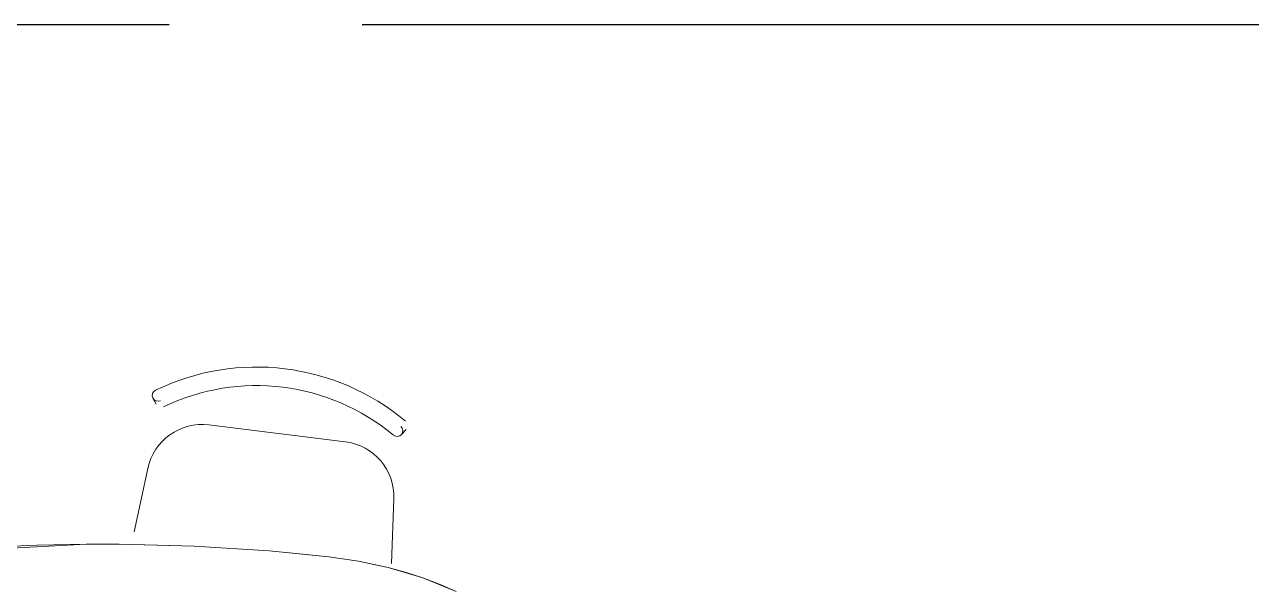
# Model space of a CAD drawing. Extents: x -14.2 to 52.3, y 3.7 to 90.9.
# Drawn here: x 24.349 to 26.368, y 25.633 to 26.558 of the extents above; entities that cross this region are included whole.
import ezdxf

# ---------------------------------------------------------------- set-up
doc = ezdxf.new("R2010")
doc.units = 0
doc.linetypes.add('limpo_PINI-PSG-PE-0102-LAZ-R00$0$CENTER2', pattern=[28.575, 19.05, -3.175, 3.175, -3.175])
doc.layers.add('limpo_PINI-PSG-PE-0102-LAZ-R00$0$- LAYOUT', color=135, linetype='Continuous', lineweight=5)
doc.layers.add('limpo_PINI-PSG-PE-0102-LAZ-R00$0$LAYOUT_AMB_LAZ_dwg', color=8, linetype='Continuous', lineweight=5)
for name, color, linetype in [('limpo_PINI-PSG-PE-0102-LAZ-R00$0$PA_ESTR', 181, 'limpo_PINI-PSG-PE-0102-LAZ-R00$0$CENTER2'), ('limpo_PINI-PSG-PE-0102-LAZ-R00$0$XR_ARQT', 7, 'Continuous'), ('XR_ARQT', 7, 'Continuous')]:
    doc.layers.add(name, color=color, linetype=linetype)

# ---------------------------------------------------------------- blocks, each defined once
blk = doc.blocks.new('limpo_PINI-PSG-PE-0102-LAZ-R00$0$LAYOUT_AMB_LAZ_dwg-2867451-5PPE_008_LAZER__P_A_0_09_')
at = {"layer": 'limpo_PINI-PSG-PE-0102-LAZ-R00$0$- LAYOUT', "color": 9}
for p, q in [((33093, 20163.6), (33098.3, 20153.4)), ((33409.6, 20091.8), (33185.3, 20119.5)), ((33502.2, 20103.6), (33509.8, 20112.2)), ((33084.6, 20047.7), (33062.5, 19943.7)), ((33486, 19891.5), (33489.8, 19997.8)), ((32983.5, 19923.5), (33037.6, 19923.5))]:
    blk.add_line(p, q, dxfattribs=at)
at = {"layer": 'limpo_PINI-PSG-PE-0102-LAZ-R00$0$- LAYOUT', "color": 9, "flags": 128}
for points in [[(32676.2, 19907), (32983.5, 19923.5), (32902.8, 19921.6), (32861.8, 19920.2), (32820.8, 19918.3), (32785, 19916.1), (32749.2, 19913.4), (32676.2, 19907), (32600.7, 19897.1), (32525.6, 19883.4)], [(33161.1, 19919.9), (33037.6, 19923.5), (33100.7, 19921.8), (33161.1, 19919.9), (33284.3, 19912)], [(33431.4, 19895.1), (33480.1, 19884.8), (33456.8, 19889.8), (33431.4, 19895.1), (33382.5, 19902.5), (33334.6, 19907.4), (33284.3, 19912), (33382.5, 19902.5)]]:
    blk.add_lwpolyline(points, dxfattribs=at)
blk.add_lwpolyline([(33565.9, 19856.8), (33537.2, 19867.9), (33480.1, 19884.8), (33509.8, 19876.5), (33537.2, 19867.9), (33592.1, 19845.1)], close=True, dxfattribs=at)
at = {"layer": 'limpo_PINI-PSG-PE-0102-LAZ-R00$0$- LAYOUT', "color": 9}
for centre, radius, start, end in [((33263.8, 19833.3), 381.5, 50.0557, 115.8891), ((33101.4, 20167.9), 9.5, 115.8891, 295.0733), ((33263.8, 19833.3), 351, 50.1024, 115.8424), ((33174.1, 20028.7), 91.5, 82.9724, 168.0027), ((33495.1, 20109.9), 9.5, 230.1024, 49.6648), ((33398.4, 20001), 91.5, 357.9422, 82.9724)]:
    blk.add_arc(centre, radius, start, end, dxfattribs=at)
blk = doc.blocks.new('limpo_PINI-PSG-PE-0102-LAZ-R00$0$A$C745163c0')
at = {"layer": 'limpo_PINI-PSG-PE-0102-LAZ-R00$0$LAYOUT_AMB_LAZ_dwg', "color": 9}
blk.add_blockref('limpo_PINI-PSG-PE-0102-LAZ-R00$0$LAYOUT_AMB_LAZ_dwg-2867451-5PPE_008_LAZER__P_A_0_09_', (-22615.1, -15829.6), dxfattribs=at)
blk = doc.blocks.new('limpo_PINI-PSG-PE-0102-LAZ-R00')
at = {"layer": 'limpo_PINI-PSG-PE-0102-LAZ-R00$0$XR_ARQT', "xscale": 0.001000000000038553, "yscale": 0.001000000000038553, "zscale": 0.001000000000038553}
blk.add_blockref('limpo_PINI-PSG-PE-0102-LAZ-R00$0$A$C745163c0', (14.124, 21.592), dxfattribs=at)
at = {"layer": 'limpo_PINI-PSG-PE-0102-LAZ-R00$0$PA_ESTR', "ltscale": 0.1}
blk.add_lwpolyline([(10.659, 26.5409), (40.019, 26.5409)], dxfattribs=at)

msp = doc.modelspace()

# ---------------------------------------------------------------- block references
at = {"layer": 'XR_ARQT'}
msp.add_blockref('limpo_PINI-PSG-PE-0102-LAZ-R00', (-0.0418, 0.017), dxfattribs=at)

doc.saveas('drawing.dxf')
